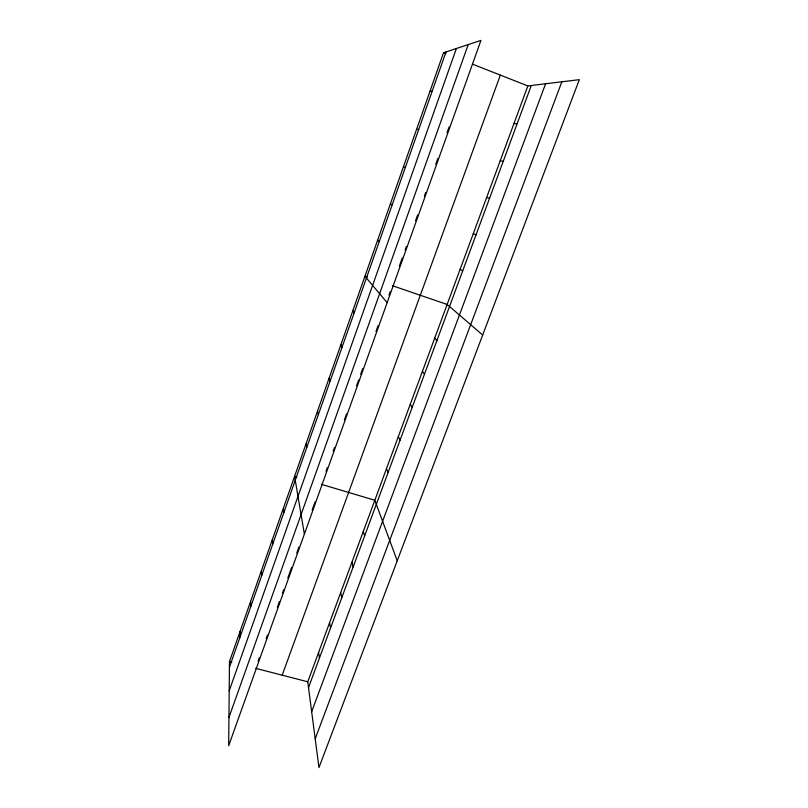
<?xml version="1.0" encoding="UTF-8"?>
<svg xmlns="http://www.w3.org/2000/svg" width="808" height="808" viewBox="0 0 808 808"><rect width="100%" height="100%" fill="white"/><g stroke="black" fill="none" stroke-linecap="round" stroke-linejoin="round"><path stroke-width="1.21" d="M229.472 661.56L228.674 745.744L480.952 40.4L443.521 52.752L229.472 661.56L231.846 662.176M229.422 667.256L446.006 51.934M229.189 690.88L456.389 48.5M228.937 717.464L468.206 44.602M258.126 661.176L259.398 657.611M266.196 638.593L267.438 635.118M277.376 607.323L279.467 601.465M282.396 593.264L283.659 589.749M287.85 578.033L291.658 567.357M296.748 553.116L298.869 547.188M312.141 510.09L315.07 501.889M326.018 471.256L327.291 467.701M333.219 451.106L334.462 447.632M344.41 419.817L346.511 413.938M356.57 385.79L358.631 380.043M360.681 374.296L362.731 368.559M375.973 331.522L378.053 325.695M388.991 295.122L390.254 291.587M399.364 266.105L402.243 258.045M405.121 249.985L406.374 246.48M415.565 220.786L417.645 214.948M424.412 196.021L425.685 192.466M435.764 164.287L437.845 158.469M447.026 132.775L449.137 126.876M282.184 675.185L500.344 75.114M307.757 681.79L527.856 85.931L579.326 79.659L318.958 767.6L307.757 681.79L255.57 668.307M308.515 687.608L531.28 85.517M311.666 711.727L545.582 83.769M315.201 738.815L561.843 81.79M429.957 91.334L432.26 90.971M513.928 123.624L517.17 123.644M416.585 129.371L418.716 129.452M500.202 160.792L503.263 161.246M403.394 166.872L405.364 167.397M296.92 477.023L294.597 476.326L304.374 534.098M321.352 484.315L374.811 500.263L397.233 560.803M486.658 197.455L489.547 198.314M367.317 277.104L364.923 276.286L387.153 302.657M392.355 285.689L447.137 304.454L482.679 335.027M443.521 52.752L445.864 53.671M472.821 64.276L527.856 85.931M473.306 233.603L476.013 234.876M390.395 203.848L392.193 204.798M460.136 269.266L462.681 270.933M377.578 240.319L379.215 241.683M434.694 338.148L436.916 340.562M422.402 371.407L424.483 374.175M352.823 310.737L354.156 312.878M410.272 404.242L412.201 407.343M398.304 436.653L400.091 440.097M340.865 344.723L342.067 347.228M386.487 468.66L388.133 472.428M329.078 378.265L330.129 381.134M363.287 531.462L364.661 535.856M317.433 411.383L318.352 414.595M351.904 562.277L353.147 566.964M340.663 592.708L341.784 597.688M305.939 444.067L306.727 447.622M329.553 622.776L330.553 628.038M318.594 652.46L319.463 658.005M283.396 508.181L283.931 512.393M272.336 539.633L272.75 544.158M261.418 570.69L261.711 575.518M250.642 601.364L250.813 606.485M239.986 631.644L240.047 637.058"/></g></svg>
